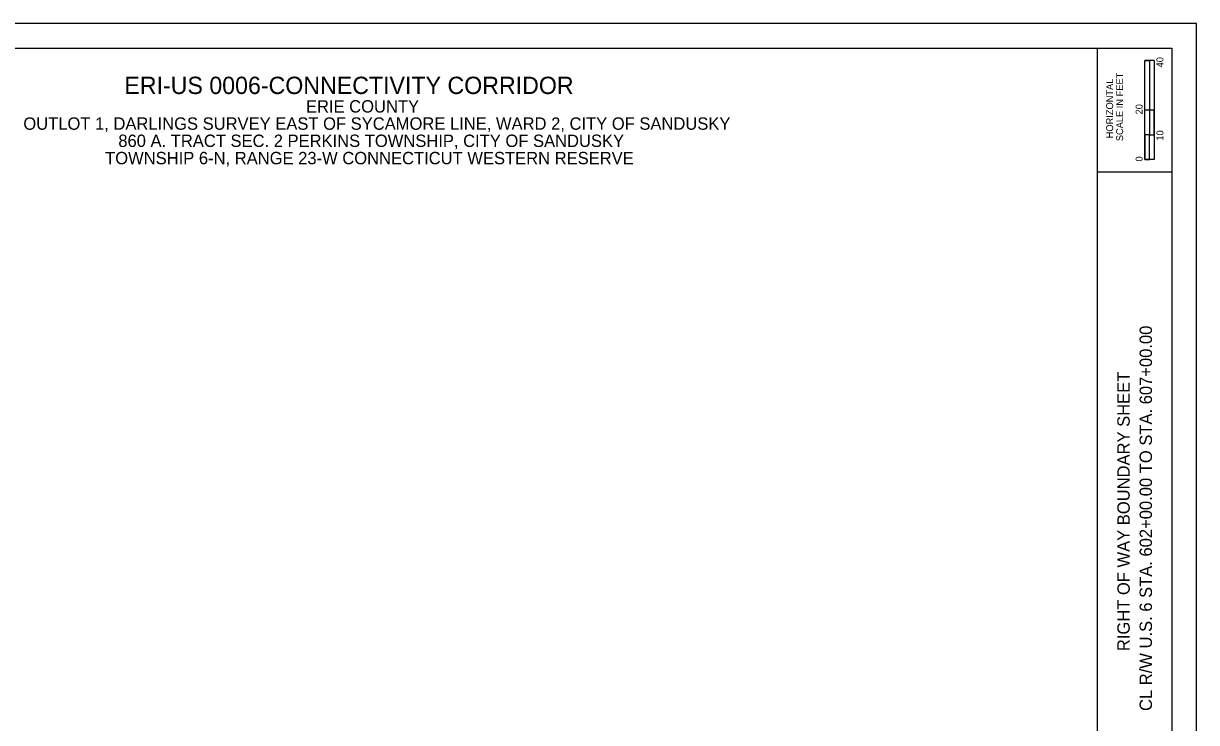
# Model space of a CAD drawing. Extents: x -1.6 to 34, y -3.1 to 22.
# Drawn here: x 10.3 to 34, y 7.87 to 22 of the extents above; entities that cross this region are included whole.
import ezdxf

# ---------------------------------------------------------------- set-up
doc = ezdxf.new("R2010")
doc.units = 0
for name, color, linetype in [('_CIVIL_CONSTRUCTION', 7, 'Continuous'), ('RW_P_Easement_Area', 7, 'Continuous'), ('RW_P_Taking_Area', 7, 'Continuous'), ('RW_P_Text', 7, 'Continuous')]:
    doc.layers.add(name, color=color, linetype=linetype)

msp = doc.modelspace()

# ---------------------------------------------------------------- linework, layer by layer
at = {"layer": '_CIVIL_CONSTRUCTION'}
msp.add_lwpolyline([(0, 0), (34, 0), (34, 22), (0, 22)], close=True, dxfattribs=at)
at = {"layer": 'RW_P_Easement_Area'}
for p, q in [((32, 0.5), (32, 21.5)), ((32, 19), (33.5, 19))]:
    msp.add_line(p, q, dxfattribs=at)
msp.add_lwpolyline([(1.5, 21.5), (33.5, 21.5), (33.5, 0.5), (1.5, 0.5)], close=True, dxfattribs=at)
at = {"layer": 'RW_P_Taking_Area'}
for p, q in [((32.957, 19.25), (32.957, 21.25)), ((33.144, 21.25), (32.957, 21.25)), ((32.957, 20.25), (32.957, 21.25)), ((32.957, 21.25), (33.05, 21.25)), ((33.05, 21.25), (33.051, 21.25)), ((33.051, 21.25), (33.051, 20.25)), ((33.144, 21.25), (33.144, 19.25)), ((33.051, 20.25), (32.957, 20.25)), ((33.143, 20.25), (33.05, 20.25)), ((33.05, 20.25), (33.05, 19.75)), ((33.143, 19.75), (33.143, 20.25)), ((33.05, 19.75), (32.957, 19.75)), ((32.957, 19.75), (32.957, 19.25)), ((33.05, 19.25), (33.05, 19.75)), ((33.05, 19.75), (33.143, 19.75)), ((33.144, 19.25), (32.957, 19.25)), ((32.957, 19.25), (33.05, 19.25))]:
    msp.add_line(p, q, dxfattribs=at)

# ---------------------------------------------------------------- texts
for s, height, p in [('40', 0.14, (33.33, 21.112)), ('HORIZONTAL', 0.14, (32.315, 19.679)), ('SCALE IN FEET', 0.14, (32.517, 19.621)), ('20', 0.14, (32.91, 20.162)), ('10', 0.14, (33.33, 19.633)), ('0', 0.14, (32.91, 19.211)), ('CL R/W U.S. 6 STA. 602+00.00 TO STA. 607+00.00', 0.25, (33.1, 8.108)), ('RIGHT OF WAY BOUNDARY SHEET', 0.25, (32.65, 9.317))]:
    msp.add_text(s, height=height, rotation=90, dxfattribs=at).set_placement(p)
msp.add_text('ERI-US 0006-CONNECTIVITY CORRIDOR', height=0.35, dxfattribs=at).set_placement((12.339, 20.574))
at = {"layer": 'RW_P_Text'}
for s, p in [('ERIE COUNTY', (16.008, 20.2)), ('OUTLOT 1, DARLINGS SURVEY EAST OF SYCAMORE LINE, WARD 2, CITY OF SANDUSKY', (10.298, 19.852)), ('860 A. TRACT SEC. 2 PERKINS TOWNSHIP, CITY OF SANDUSKY', (12.217, 19.504)), ('TOWNSHIP 6-N, RANGE 23-W CONNECTICUT WESTERN RESERVE', (11.95, 19.155))]:
    msp.add_text(s, height=0.25, dxfattribs=at).set_placement(p)

doc.saveas('drawing.dxf')
